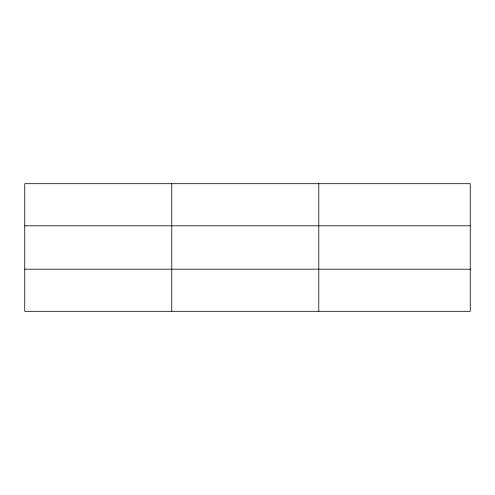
<?xml version="1.0" encoding="UTF-8"?>
<svg xmlns="http://www.w3.org/2000/svg" width="495" height="495" viewBox="0 0 495 495"><rect width="100%" height="100%" fill="white"/><g stroke="black" fill="none" stroke-linecap="round" stroke-linejoin="round"><path stroke-width="0.74" d="M171.765 183.695L171.765 311.305M318.78 183.695L318.78 311.305M470.25 225.807L470.25 183.695L24.75 183.695L24.75 311.305L470.25 311.305L470.25 225.807L24.75 225.807M24.75 269.193L470.25 269.193"/></g></svg>
